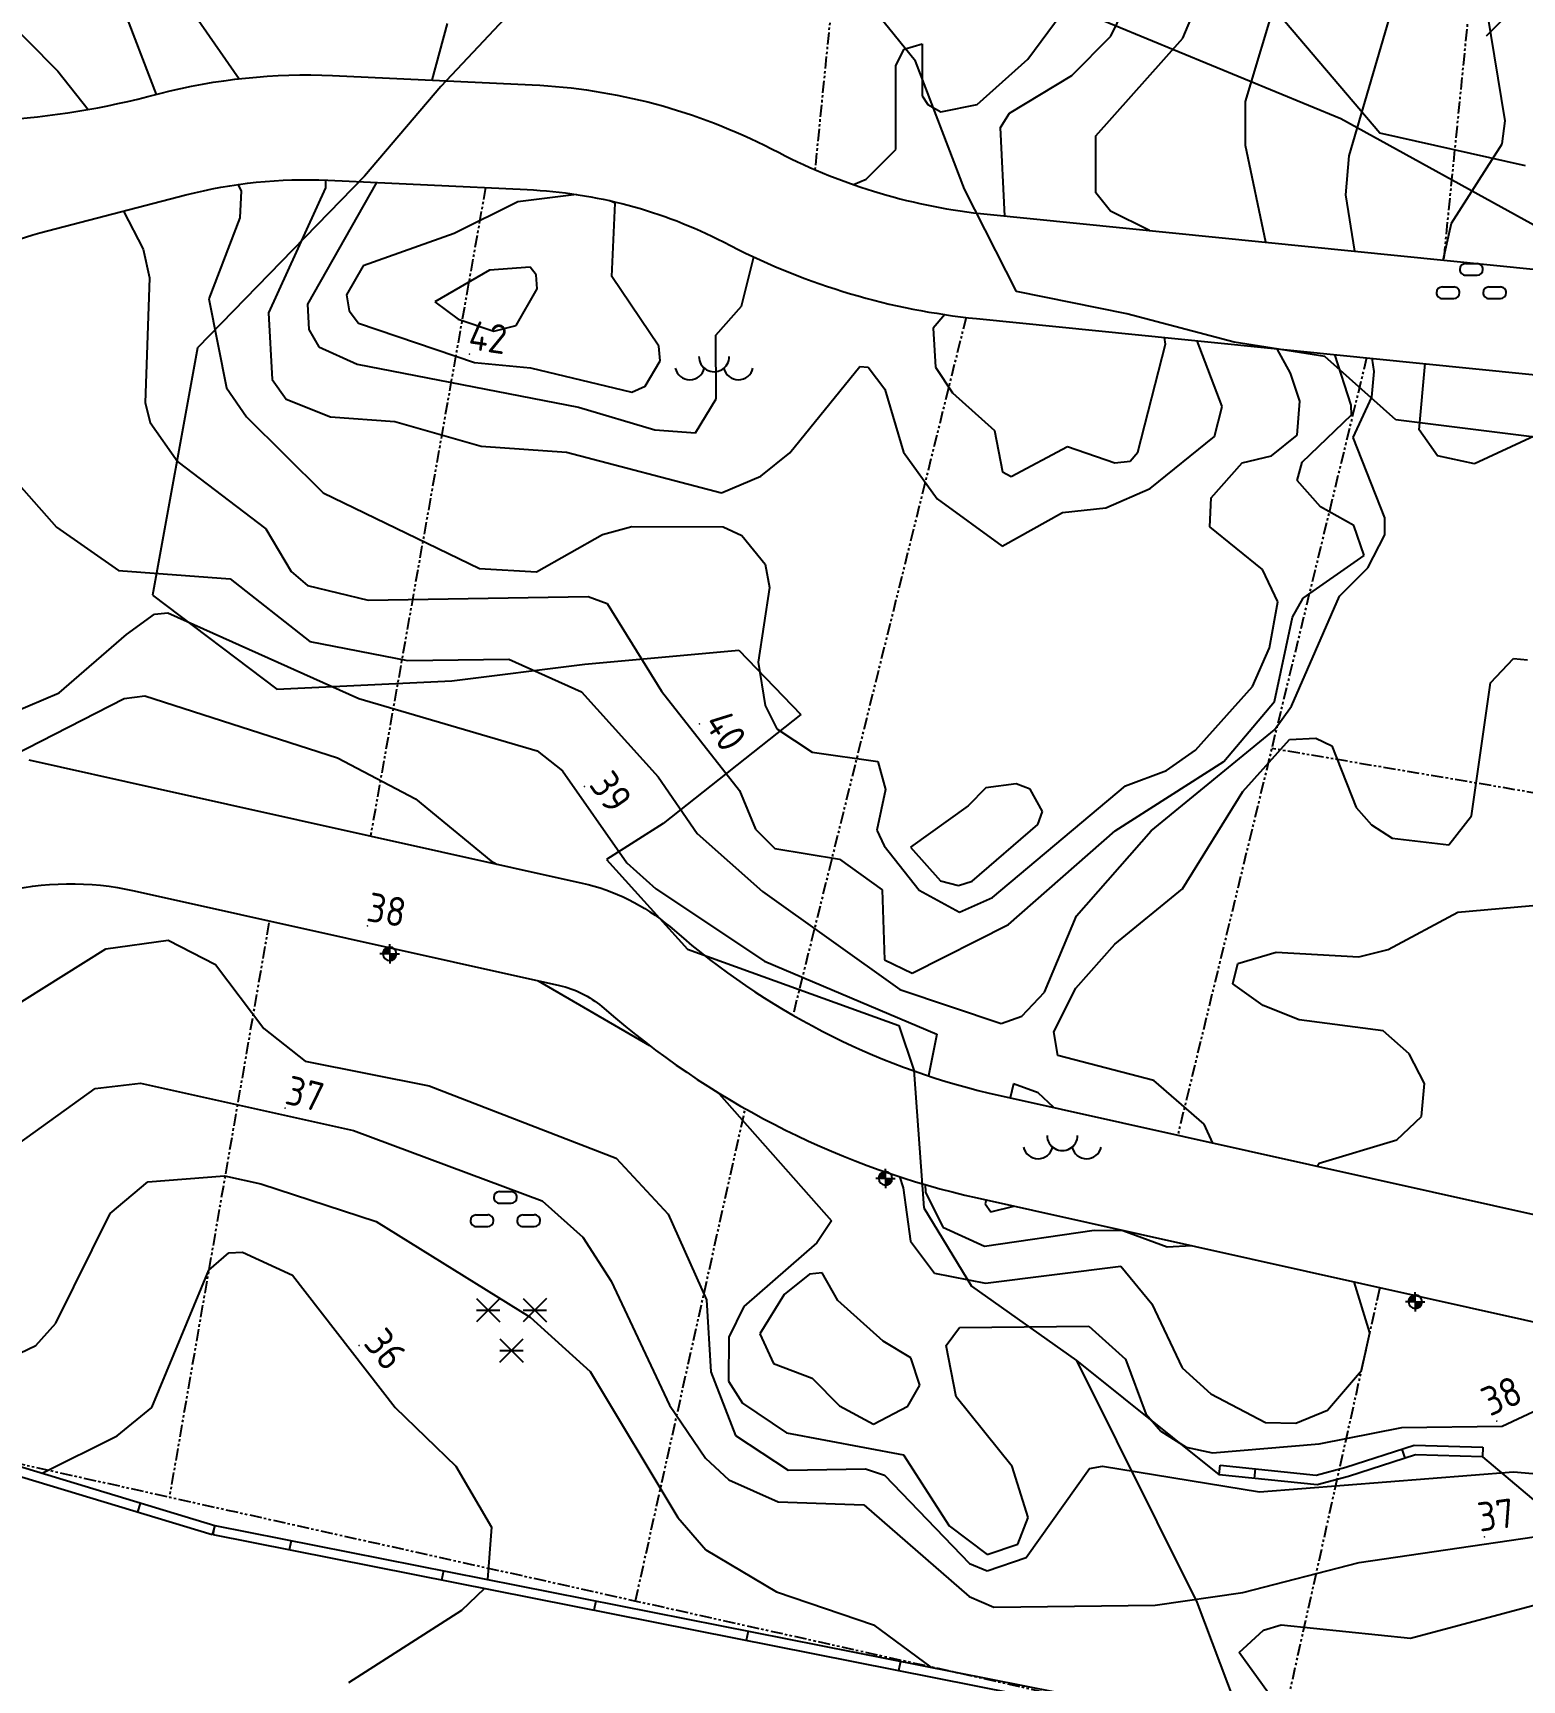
# Model space of a CAD drawing. Header units: metres. Extents: x 139929 to 142176, y 6401995 to 6404420.
# Drawn here: x 140269.7 to 140346.4, y 6402255.3 to 6402340.2 of the extents above; entities that cross this region are included whole.
import ezdxf
from ezdxf.enums import TextEntityAlignment as Align

# ---------------------------------------------------------------- set-up
doc = ezdxf.new("R2010")
doc.units = ezdxf.units.M
doc.header["$LTSCALE"] = 0.5
doc.linetypes.add('PHANTOM', pattern=[2.5, 1.25, -0.25, 0.25, -0.25, 0.25, -0.25])
doc.layers.get('0').update_dxf_attribs({"color": 1})
for name, color, linetype in [('M-BEF-FORNFYND', 4, 'Continuous'), ('M-BEF-MARKLINJE', 4, 'Continuous'), ('M-BEF-MUR', 4, 'Continuous'), ('M-BEF-NIVÅKURVA-PRIMÄR-0.5M', 12, 'Continuous'), ('M-BEF-NIVÅKURVA-PRIMÄR-1.0M', 12, 'Continuous'), ('M-BELYSNINGSSTOLPE', 20, 'Continuous'), ('M-GR-FASTIGHETSGRÄNS', 3, 'PHANTOM'), ('M-STOMLINJE', 3, 'Continuous')]:
    doc.layers.add(name, color=color, linetype=linetype)
doc.styles.add('ISO', font='iso.shx', dxfattribs={"height": 2.5})
picture_1 = doc.add_image_def('image1.png', size_in_pixel=(962, 792))
pattern_1 = [(45, (-19260.8910175, -51074.3308278), (-0.001122532015134, 0.001122532015134), [])]

# ---------------------------------------------------------------- blocks, each defined once
blk = doc.blocks.new('PRI_M_BARRSKOG')
for points in [[(-0.6, 1.478, 0), (-1.8, 0.278, 0)], [(-1.8, 1.478, 0), (-0.6, 0.278, 0)], [(-1.8, 0.878, 0), (-0.6, 0.878, 0)], [(0.6, 1.478, 0), (1.8, 0.278, 0)], [(1.8, 1.478, 0), (0.6, 0.278, 0)], [(0.6, 0.878, 0), (1.8, 0.878, 0)], [(-0.6, -1.8, 0), (0.6, -0.6, 0)], [(-0.6, -0.6, 0), (0.6, -1.8, 0)], [(-0.6, -1.2, 0), (0.6, -1.2, 0)]]:
    blk.add_polyline3d(points)
blk = doc.blocks.new('PRI_M_BERG')
for centre, radius, start, end in [((0, 0.867), 0.784, 179.99999, 0.00001), ((-1.252, 0.43), 0.765, 192.29023, 347.70977), ((1.252, 0.43), 0.765, 192.29023, 347.70977)]:
    blk.add_arc(centre, radius, start, end)
blk = doc.blocks.new('PRI_M_LÖVSKOG')
for p, q in [((-0.295, 1.2), (0.295, 1.2)), ((-0.295, 0.6), (0.295, 0.6)), ((-1.495, 0), (-0.905, 0)), ((-1.495, -0.6), (-0.905, -0.6)), ((0.905, 0), (1.495, 0)), ((0.905, -0.6), (1.495, -0.6))]:
    blk.add_line(p, q)
for centre, start, end in [((-0.295, 0.9), 90.00001, 179.99999), ((-0.295, 0.9), 179.99999, 270.00003), ((0.295, 0.9), 0, 90.00001), ((0.295, 0.9), 270.00003, 0.00001), ((-1.495, -0.3), 90.00001, 179.99999), ((-1.495, -0.3), 179.99999, 270.00003), ((-0.905, -0.3), 0, 90.00001), ((-0.905, -0.3), 270.00003, 0.00001), ((0.905, -0.3), 90.00001, 179.99999), ((0.905, -0.3), 179.99999, 270.00003), ((1.495, -0.3), 0, 90.00001), ((1.495, -0.3), 270.00003, 0.00001)]:
    blk.add_arc(centre, 0.3, start, end)
blk = doc.blocks.new('PRI_NIVÅ_HÖJDPKT')
at = {"color": 0, "linetype": 'Continuous', "lineweight": -3}
blk.add_circle((183, 184), 0.0005, dxfattribs=at)
blk = doc.blocks.new('Ny-stolpe')
at = {"layer": ''}
h = blk.add_hatch(dxfattribs=at)
h.set_pattern_fill('ANSI31', color=256, scale=0.0005, style=0)
h.set_pattern_definition(pattern_1)
edge = h.paths.add_edge_path()
edge.add_arc((0, 0), 0.175, 90, 180)
edge.add_line((-0.175, 0), (0, 0))
edge.add_line((0, 0), (0, 0.175))
h = blk.add_hatch(dxfattribs=at)
h.set_pattern_fill('ANSI31', color=256, scale=0.0005, style=0)
h.set_pattern_definition(pattern_1)
edge = h.paths.add_edge_path()
edge.add_line((0, 0), (0, -0.175))
edge.add_arc((0, 0), 0.175, 270, 360)
edge.add_line((0.175, 0), (0, 0))
for p, q in [((-0.175, 0), (-0.25, 0)), ((0, 0), (-0.175, 0)), ((0, 0.173), (0, 0.248)), ((0, 0), (0, 0.175)), ((0, 0), (0.175, 0)), ((0, 0), (0, -0.175)), ((0, -0.175), (0, -0.252)), ((0.175, 0), (0.25, 0))]:
    blk.add_line(p, q, dxfattribs=at)
for start, end in [(90, 180), (180, 270), (0, 90), (270, 0)]:
    blk.add_arc((0, 0), 0.175, start, end, dxfattribs=at)

msp = doc.modelspace()

# ---------------------------------------------------------------- hatches: boundary and pattern name
at = {"layer": 'M-BEF-FORNFYND'}
h = msp.add_hatch(dxfattribs=at)
h.set_pattern_fill('ANSI31', color=13, scale=2)
h.paths.add_polyline_path([(140426.713, 6402370.307), (140420.855, 6402376.412), (140411.054, 6402383.213), (140403.484, 6402387.15), (140394.943, 6402391.956), (140390.625, 6402395.157), (140385.662, 6402397.629), (140381.852, 6402400.172), (140377.274, 6402403.822), (140370.194, 6402407.321), (140358.287, 6402414.699), (140344.841, 6402421.059), (140334.271, 6402425.284), (140320.287, 6402428.867), (140310.489, 6402427.392), (140308.895, 6402419.035), (140313.284, 6402410.323), (140319.846, 6402399.896), (140330.344, 6402380.737), (140331.799, 6402371.174), (140329.709, 6402366.053), (140329.672, 6402366.077), (140328.672, 6402365.744), (140328.672, 6402364.744), (140328.21, 6402364.712), (140328.21, 6402365.027), (140328.477, 6402365.289), (140328.477, 6402364.755), (140328.487, 6402364.755, -0.304584), (140328.264, 6402364.748), (140328.264, 6402365.08), (140328.535, 6402366.185), (140317.405, 6402365.772), (140305.722, 6402365.115), (140294.076, 6402363.998), (140285.884, 6402362.614), (140284.971, 6402358.431), (140287.694, 6402354.908), (140296.888, 6402354.736), (140314.66, 6402353.212), (140333.963, 6402344.88), (140344.811, 6402339.977), (140351.285, 6402335.06), (140367.926, 6402321.067), (140384.961, 6402312.144), (140397.924, 6402310.347), (140413.82, 6402309.63), (140434.397, 6402315.386), (140443.429, 6402317.748), (140443.023, 6402327.087), (140442.917, 6402346.056), (140436.133, 6402357.975)])
h.paths.add_polyline_path([(140406.458, 6402367.061), (140407.458, 6402366.394), (140406.458, 6402366.061)], flags=16)
h.paths.add_polyline_path([(140363.892, 6402353.982), (140331.636, 6402356.643), (140334.596, 6402358.538), (140344.72, 6402364.932), (140354.432, 6402370.966), (140366.394, 6402375.285)], flags=16)
h.paths.add_polyline_path([(140350.448, 6402375.576), (140350.448, 6402376.576), (140351.448, 6402375.909)], flags=16)
h.paths.add_polyline_path([(140434.133, 6402318.367), (140435.133, 6402317.7), (140434.133, 6402317.367)], flags=16)
h.paths.add_polyline_path([(140311.504, 6402363.442), (140311.504, 6402364.442), (140312.504, 6402363.775)], flags=16)

# ---------------------------------------------------------------- linework, layer by layer
at = {"layer": 'M-BEF-MARKLINJE'}
for p, q in [((140296.927, 6402344.036, 41.666), (140290.736, 6402337.453, 41.403)), ((140315.193, 6402338.751, 41.483), (140312.156, 6402342.513, 41.632)), ((140339.117, 6402335.051, 39.687), (140333.213, 6402341.98, 40.105)), ((140337.104, 6402335.774), (140323.769, 6402341.275)), ((140317.714, 6402332.154, 41.289), (140315.193, 6402338.751, 41.483)), ((140290.736, 6402337.453, 41.403), (140286.794, 6402332.82, 41.317)), ((140347.386, 6402330.118), (140337.104, 6402335.774)), ((140346.621, 6402333.355, 38.869), (140339.117, 6402335.051, 39.687)), ((140286.794, 6402332.82, 41.317), (140278.189, 6402323.977, 40.368)), ((140320.384, 6402326.885, 41.157), (140317.714, 6402332.154, 41.289)), ((140326.07, 6402325.74, 41.415), (140320.384, 6402326.885, 41.157)), ((140331.607, 6402324.268, 41.134), (140326.07, 6402325.74, 41.415)), ((140336.283, 6402323.541, 40.431), (140331.607, 6402324.268, 41.134)), ((140278.189, 6402323.977, 40.368), (140275.878, 6402311.245, 39.39)), ((140339.926, 6402320.273, 39.309), (140336.283, 6402323.541, 40.431)), ((140347.216, 6402319.366, 38.949), (140339.926, 6402320.273, 39.309)), ((140275.878, 6402311.245, 39.39), (140282.283, 6402306.395, 39.258)), ((140298.157, 6402307.682, 39.996), (140306.091, 6402308.413, 41.014)), ((140306.091, 6402308.413, 41.014), (140309.286, 6402305.089, 40.528)), ((140291.301, 6402306.822, 39.224), (140298.157, 6402307.682, 39.996)), ((140282.283, 6402306.395, 39.258), (140291.301, 6402306.822, 39.224)), ((140309.286, 6402305.089, 40.528), (140302.185, 6402299.477, 39.578)), ((140302.185, 6402299.477, 39.578), (140299.261, 6402297.625, 38.549)), ((140299.261, 6402297.625, 38.549), (140303.444, 6402293.007, 38.943)), ((140303.444, 6402293.007, 38.943), (140314.333, 6402289.062, 39.247)), ((140314.333, 6402289.062, 39.247), (140315.099, 6402286.759, 39.138)), ((140315.099, 6402286.759, 39.138), (140315.624, 6402279.679, 38.875)), ((140315.624, 6402279.679, 38.875), (140318.072, 6402275.635, 38.886)), ((140318.072, 6402275.635, 38.886), (140323.483, 6402271.814, 38.486)), ((140323.483, 6402271.814, 38.486), (140329.679, 6402259.357, 37.09)), ((140323.483, 6402271.814, 38.486), (140330.838, 6402265.923, 38.44)), ((140344.393, 6402266.844, 38.285), (140348.594, 6402263.297, 37.267)), ((140329.679, 6402259.357, 37.09), (140331.659, 6402254.115, 37.382))]:
    msp.add_line(p, q, dxfattribs=at)
at = {"layer": 'M-BEF-MARKLINJE', "lineweight": -3}
for p, q in [((140296.927, 6402344.036), (140290.736, 6402337.453)), ((140315.193, 6402338.751), (140312.156, 6402342.513)), ((140339.117, 6402335.051), (140333.213, 6402341.98)), ((140317.714, 6402332.154), (140315.193, 6402338.751)), ((140290.736, 6402337.453), (140286.794, 6402332.82)), ((140346.621, 6402333.355), (140339.117, 6402335.051)), ((140286.794, 6402332.82), (140278.189, 6402323.977)), ((140320.384, 6402326.885), (140317.714, 6402332.154)), ((140326.07, 6402325.74), (140320.384, 6402326.885)), ((140331.607, 6402324.268), (140326.07, 6402325.74)), ((140336.283, 6402323.541), (140331.607, 6402324.268)), ((140278.189, 6402323.977), (140275.878, 6402311.245)), ((140339.926, 6402320.273), (140336.283, 6402323.541)), ((140347.216, 6402319.366), (140339.926, 6402320.273)), ((140275.878, 6402311.245), (140282.283, 6402306.395)), ((140298.157, 6402307.682), (140306.091, 6402308.413)), ((140306.091, 6402308.413), (140309.286, 6402305.089)), ((140291.301, 6402306.822), (140298.157, 6402307.682)), ((140282.283, 6402306.395), (140291.301, 6402306.822)), ((140309.286, 6402305.089), (140302.185, 6402299.477)), ((140302.185, 6402299.477), (140299.261, 6402297.625)), ((140299.261, 6402297.625), (140303.444, 6402293.007)), ((140303.444, 6402293.007), (140314.333, 6402289.062)), ((140314.333, 6402289.062), (140315.099, 6402286.759)), ((140315.099, 6402286.759), (140315.624, 6402279.679)), ((140315.624, 6402279.679), (140318.072, 6402275.635)), ((140318.072, 6402275.635), (140323.483, 6402271.814)), ((140323.483, 6402271.814), (140329.679, 6402259.357)), ((140323.483, 6402271.814), (140330.838, 6402265.923)), ((140344.393, 6402266.844), (140348.594, 6402263.297)), ((140329.679, 6402259.357), (140331.659, 6402254.115))]:
    msp.add_line(p, q, dxfattribs=at)
at = {"layer": 'M-BEF-MUR'}
for p, q in [((140265.478, 6402267.425), (140279.097, 6402263.309)), ((140337.361, 6402266.308), (140340.88, 6402267.447)), ((140340.421, 6402266.773), (140340.268, 6402267.248)), ((140340.88, 6402267.447), (140344.408, 6402267.344)), ((140344.408, 6402267.344), (140344.393, 6402266.844)), ((140278.952, 6402262.831), (140265.355, 6402266.94)), ((140330.838, 6402265.923), (140330.89, 6402266.421)), ((140330.89, 6402266.421), (140335.836, 6402265.901)), ((140335.836, 6402265.901), (140337.361, 6402266.308)), ((140340.952, 6402266.944), (140337.502, 6402265.829)), ((140344.393, 6402266.844), (140340.952, 6402266.944)), ((140335.876, 6402265.394), (140330.838, 6402265.923)), ((140332.645, 6402265.733), (140332.697, 6402266.231)), ((140337.502, 6402265.829), (140335.876, 6402265.394)), ((140275.122, 6402263.988), (140275.267, 6402264.466)), ((140279.097, 6402263.309), (140278.952, 6402262.831)), ((140279, 6402262.819), (140279.097, 6402263.309)), ((140279.097, 6402263.309), (140322.445, 6402254.717)), ((140322.38, 6402254.221), (140279, 6402262.819)), ((140283.02, 6402262.532), (140282.923, 6402262.042)), ((140290.867, 6402260.976), (140290.77, 6402260.486)), ((140298.715, 6402259.42), (140298.618, 6402258.93)), ((140306.562, 6402257.866), (140306.465, 6402257.376)), ((140314.41, 6402256.31), (140314.313, 6402255.82))]:
    msp.add_line(p, q, dxfattribs=at)
at = {"layer": 'M-BEF-MUR', "lineweight": -3}
for p, q in [((140265.478, 6402267.425), (140279.097, 6402263.309)), ((140337.361, 6402266.308), (140340.88, 6402267.447)), ((140340.421, 6402266.773), (140340.268, 6402267.248)), ((140340.88, 6402267.447), (140344.408, 6402267.344)), ((140344.408, 6402267.344), (140344.393, 6402266.844)), ((140278.952, 6402262.831), (140265.355, 6402266.94)), ((140330.838, 6402265.923), (140330.89, 6402266.421)), ((140330.89, 6402266.421), (140335.836, 6402265.901)), ((140335.836, 6402265.901), (140337.361, 6402266.308)), ((140340.952, 6402266.944), (140337.502, 6402265.829)), ((140344.393, 6402266.844), (140340.952, 6402266.944)), ((140335.876, 6402265.394), (140330.838, 6402265.923)), ((140332.645, 6402265.733), (140332.697, 6402266.231)), ((140337.502, 6402265.829), (140335.876, 6402265.394)), ((140275.122, 6402263.988), (140275.267, 6402264.466)), ((140279.097, 6402263.309), (140278.952, 6402262.831)), ((140279, 6402262.819), (140279.097, 6402263.309)), ((140279.097, 6402263.309), (140322.445, 6402254.717)), ((140322.38, 6402254.221), (140279, 6402262.819)), ((140283.02, 6402262.532), (140282.923, 6402262.042)), ((140290.867, 6402260.976), (140290.77, 6402260.486)), ((140298.715, 6402259.42), (140298.618, 6402258.93)), ((140306.562, 6402257.866), (140306.465, 6402257.376)), ((140314.41, 6402256.31), (140314.313, 6402255.82))]:
    msp.add_line(p, q, dxfattribs=at)
at = {"layer": 'M-BEF-NIVÅKURVA-PRIMÄR-0.5M', "linetype": 'Continuous', "lineweight": -3}
for p, q in [((140328.962, 6402339.932, 40.5), (140330.81, 6402344.345, 40.5)), ((140320.974, 6402338.851, 41.5), (140323.798, 6402342.682, 41.5)), ((140274.266, 6402341.74, 40.5), (140276.067, 6402337.041, 40.5)), ((140291.052, 6402340.689, 41.5), (140290.271, 6402337.773, 41.5)), ((140337.534, 6402333.872, 39.5), (140339.598, 6402340.915, 39.5)), ((140314.182, 6402338.538, 41.5), (140314.597, 6402339.378, 41.5)), ((140314.597, 6402339.378, 41.5), (140315.533, 6402339.654, 41.5)), ((140315.533, 6402339.654, 41.5), (140315.523, 6402336.959, 41.5)), ((140324.48, 6402334.911, 40.5), (140328.962, 6402339.932, 40.5)), ((140314.183, 6402334.202, 41.5), (140314.182, 6402338.538, 41.5)), ((140318.366, 6402336.526, 41.5), (140320.974, 6402338.851, 41.5)), ((140315.523, 6402336.959, 41.5), (140315.825, 6402336.518, 41.5)), ((140315.825, 6402336.518, 41.5), (140316.488, 6402336.135, 41.5)), ((140316.488, 6402336.135, 41.5), (140318.366, 6402336.526, 41.5)), ((140312.639, 6402332.679, 41.5), (140314.183, 6402334.202, 41.5)), ((140324.47, 6402331.977, 40.5), (140324.48, 6402334.911, 40.5)), ((140337.362, 6402331.875, 39.5), (140337.534, 6402333.872, 39.5)), ((140287.425, 6402332.5, 41.5), (140283.859, 6402326.226, 41.5)), ((140311.993, 6402332.392, 41.5), (140312.639, 6402332.679, 41.5)), ((140280.27, 6402332.395, 40.5), (140280.443, 6402332.075, 40.5)), ((140280.443, 6402332.075, 40.5), (140280.378, 6402330.69, 40.5)), ((140325.233, 6402331.02, 40.5), (140324.47, 6402331.977, 40.5)), ((140337.828, 6402328.958, 39.5), (140337.362, 6402331.875, 39.5)), ((140327.249, 6402330.023, 40.5), (140325.233, 6402331.02, 40.5)), ((140280.378, 6402330.69, 40.5), (140278.773, 6402326.516, 40.5)), ((140306.221, 6402326.13, 41.5), (140306.851, 6402328.665, 41.5)), ((140293.245, 6402327.99, 42.5), (140290.418, 6402326.362, 42.5)), ((140295.335, 6402328.146, 42.5), (140293.245, 6402327.99, 42.5)), ((140295.642, 6402327.738, 42.5), (140295.335, 6402328.146, 42.5)), ((140295.7, 6402327.022, 42.5), (140295.642, 6402327.738, 42.5)), ((140294.606, 6402325.127, 42.5), (140295.7, 6402327.022, 42.5)), ((140278.773, 6402326.516, 40.5), (140279.684, 6402321.93, 40.5)), ((140283.859, 6402326.226, 41.5), (140283.935, 6402324.927, 41.5)), ((140290.418, 6402326.362, 42.5), (140291.627, 6402325.459, 42.5)), ((140304.893, 6402324.64, 41.5), (140306.221, 6402326.13, 41.5)), ((140316.7, 6402325.697, 41.5), (140316.09, 6402324.989, 41.5)), ((140283.935, 6402324.927, 41.5), (140284.445, 6402324.032, 41.5)), ((140291.627, 6402325.459, 42.5), (140293.472, 6402324.835, 42.5)), ((140293.472, 6402324.835, 42.5), (140294.606, 6402325.127, 42.5)), ((140316.09, 6402324.989, 41.5), (140316.222, 6402322.981, 41.5)), ((140284.445, 6402324.032, 41.5), (140286.431, 6402323.144, 41.5)), ((140304.915, 6402321.351, 41.5), (140304.893, 6402324.64, 41.5)), ((140326.649, 6402318.614, 41.5), (140328.061, 6402324.167, 41.5)), ((140328.061, 6402324.167, 41.5), (140328.015, 6402324.519, 41.5)), ((140286.431, 6402323.144, 41.5), (140297.828, 6402320.93, 41.5)), ((140334.501, 6402322.677, 40.5), (140333.84, 6402323.893, 40.5)), ((140338.817, 6402322.757, 39.5), (140338.708, 6402323.443, 39.5)), ((140316.222, 6402322.981, 41.5), (140317.09, 6402321.667, 41.5)), ((140334.987, 6402321.228, 40.5), (140334.501, 6402322.677, 40.5)), ((140338.703, 6402321.436, 39.5), (140338.817, 6402322.757, 39.5)), ((140279.684, 6402321.93, 40.5), (140280.72, 6402320.432, 40.5)), ((140317.09, 6402321.667, 41.5), (140319.252, 6402319.718, 41.5)), ((140297.828, 6402320.93, 41.5), (140301.753, 6402319.752, 41.5)), ((140303.846, 6402319.607, 41.5), (140304.915, 6402321.351, 41.5)), ((140334.848, 6402319.489, 40.5), (140334.987, 6402321.228, 40.5)), ((140337.731, 6402319.358, 39.5), (140338.703, 6402321.436, 39.5)), ((140280.72, 6402320.432, 40.5), (140284.677, 6402316.505, 40.5)), ((140301.753, 6402319.752, 41.5), (140303.846, 6402319.607, 41.5)), ((140267.156, 6402319.016, 39.5), (140270.926, 6402314.736, 39.5)), ((140319.252, 6402319.718, 41.5), (140319.666, 6402317.6, 41.5)), ((140320.111, 6402317.359, 41.5), (140323.024, 6402318.896, 41.5)), ((140323.024, 6402318.896, 41.5), (140325.458, 6402318.065, 41.5)), ((140333.526, 6402318.419, 40.5), (140334.848, 6402319.489, 40.5)), ((140339.36, 6402315.226, 39.5), (140337.731, 6402319.358, 39.5)), ((140325.458, 6402318.065, 41.5), (140326.254, 6402318.136, 41.5)), ((140326.254, 6402318.136, 41.5), (140326.649, 6402318.614, 41.5)), ((140330.425, 6402316.262, 40.5), (140332.015, 6402318.065, 40.5)), ((140332.015, 6402318.065, 40.5), (140333.526, 6402318.419, 40.5)), ((140319.666, 6402317.6, 41.5), (140320.111, 6402317.359, 41.5)), ((140284.677, 6402316.505, 40.5), (140292.726, 6402312.613, 40.5)), ((140330.349, 6402314.758, 40.5), (140330.425, 6402316.262, 40.5)), ((140270.926, 6402314.736, 39.5), (140274.131, 6402312.517, 39.5)), ((140299.061, 6402314.369, 40.5), (140300.574, 6402314.774, 40.5)), ((140300.574, 6402314.774, 40.5), (140305.282, 6402314.757, 40.5)), ((140305.282, 6402314.757, 40.5), (140306.235, 6402314.313, 40.5)), ((140333.071, 6402312.558, 40.5), (140330.349, 6402314.758, 40.5)), ((140339.373, 6402314.356, 39.5), (140339.36, 6402315.226, 39.5)), ((140295.66, 6402312.441, 40.5), (140299.061, 6402314.369, 40.5)), ((140306.235, 6402314.313, 40.5), (140307.44, 6402312.844, 40.5)), ((140338.492, 6402312.644, 39.5), (140339.373, 6402314.356, 39.5)), ((140274.131, 6402312.517, 39.5), (140279.873, 6402312.078, 39.5)), ((140292.726, 6402312.613, 40.5), (140295.66, 6402312.441, 40.5)), ((140307.44, 6402312.844, 40.5), (140307.66, 6402311.63, 40.5)), ((140333.848, 6402310.898, 40.5), (140333.071, 6402312.558, 40.5)), ((140337.032, 6402311.192, 39.5), (140338.492, 6402312.644, 39.5)), ((140279.873, 6402312.078, 39.5), (140283.989, 6402308.848, 39.5)), ((140307.66, 6402311.63, 40.5), (140307.083, 6402307.783, 40.5)), ((140333.421, 6402308.526, 40.5), (140333.848, 6402310.898, 40.5)), ((140334.567, 6402305.518, 39.5), (140337.032, 6402311.192, 39.5)), ((140283.989, 6402308.848, 39.5), (140289.009, 6402307.876, 39.5)), ((140289.009, 6402307.876, 39.5), (140294.244, 6402307.948, 39.5)), ((140294.244, 6402307.948, 39.5), (140297.983, 6402306.253, 39.5)), ((140332.542, 6402306.539, 40.5), (140333.421, 6402308.526, 40.5)), ((140307.083, 6402307.783, 40.5), (140307.436, 6402305.561, 40.5)), ((140297.983, 6402306.253, 39.5), (140301.928, 6402301.872, 39.5)), ((140329.609, 6402303.259, 40.5), (140332.542, 6402306.539, 40.5)), ((140268.68, 6402302.976, 38.5), (140274.411, 6402305.909, 38.5)), ((140274.411, 6402305.909, 38.5), (140275.492, 6402306.048, 38.5)), ((140275.492, 6402306.048, 38.5), (140285.403, 6402302.859, 38.5)), ((140307.436, 6402305.561, 40.5), (140308.038, 6402304.357, 40.5)), ((140333.683, 6402304.299, 39.5), (140334.567, 6402305.518, 39.5)), ((140308.038, 6402304.357, 40.5), (140309.857, 6402303.144, 40.5)), ((140327.325, 6402299.1, 39.5), (140333.683, 6402304.299, 39.5)), ((140285.403, 6402302.859, 38.5), (140289.427, 6402300.754, 38.5)), ((140309.857, 6402303.144, 40.5), (140313.247, 6402302.676, 40.5)), ((140328.116, 6402302.202, 40.5), (140329.609, 6402303.259, 40.5)), ((140313.247, 6402302.676, 40.5), (140313.643, 6402301.221, 40.5)), ((140326.002, 6402301.421, 40.5), (140328.116, 6402302.202, 40.5)), ((140301.928, 6402301.872, 39.5), (140303.933, 6402298.962, 39.5)), ((140313.643, 6402301.221, 40.5), (140313.202, 6402299.129, 40.5)), ((140319.15, 6402295.663, 40.5), (140326.002, 6402301.421, 40.5)), ((140289.427, 6402300.754, 38.5), (140293.305, 6402297.553, 38.5)), ((140303.933, 6402298.962, 39.5), (140307.299, 6402295.966, 39.5)), ((140313.202, 6402299.129, 40.5), (140313.572, 6402298.326, 40.5)), ((140323.484, 6402294.713, 39.5), (140327.325, 6402299.1, 39.5)), ((140313.572, 6402298.326, 40.5), (140315.377, 6402296.042, 40.5)), ((140293.305, 6402297.553, 38.5), (140293.62, 6402297.382, 38.5)), ((140315.377, 6402296.042, 40.5), (140317.459, 6402294.913, 40.5)), ((140307.299, 6402295.966, 39.5), (140314.381, 6402290.923, 39.5)), ((140317.459, 6402294.913, 40.5), (140319.15, 6402295.663, 40.5)), ((140343.135, 6402294.905, 38.5), (140349.093, 6402295.444, 38.5)), ((140321.834, 6402290.784, 39.5), (140323.484, 6402294.713, 39.5)), ((140339.533, 6402292.977, 38.5), (140343.135, 6402294.905, 38.5)), ((140273.481, 6402293.01, 37.5), (140276.692, 6402293.468, 37.5)), ((140276.692, 6402293.468, 37.5), (140279.129, 6402292.203, 37.5)), ((140268.133, 6402289.675, 37.5), (140273.481, 6402293.01, 37.5)), ((140331.789, 6402292.262, 38.5), (140333.777, 6402292.853, 38.5)), ((140333.777, 6402292.853, 38.5), (140338.021, 6402292.605, 38.5)), ((140338.021, 6402292.605, 38.5), (140339.533, 6402292.977, 38.5)), ((140279.129, 6402292.203, 37.5), (140281.611, 6402288.919, 37.5)), ((140331.528, 6402291.216, 38.5), (140331.789, 6402292.262, 38.5)), ((140314.381, 6402290.923, 39.5), (140319.607, 6402289.163, 39.5)), ((140333.105, 6402290.097, 38.5), (140331.528, 6402291.216, 38.5)), ((140320.667, 6402289.553, 39.5), (140321.834, 6402290.784, 39.5)), ((140334.949, 6402289.363, 38.5), (140333.105, 6402290.097, 38.5)), ((140319.607, 6402289.163, 39.5), (140320.667, 6402289.553, 39.5)), ((140339.283, 6402288.786, 38.5), (140334.949, 6402289.363, 38.5)), ((140281.611, 6402288.919, 37.5), (140283.744, 6402287.236, 37.5)), ((140340.626, 6402287.609, 38.5), (140339.283, 6402288.786, 38.5)), ((140341.417, 6402286.073, 38.5), (140340.626, 6402287.609, 38.5)), ((140283.744, 6402287.236, 37.5), (140290.134, 6402285.961, 37.5)), ((140290.134, 6402285.961, 37.5), (140299.763, 6402282.229, 37.5)), ((140320.245, 6402286.063, 39.5), (140320.073, 6402285.338, 39.5)), ((140321.508, 6402285.591, 39.5), (140320.245, 6402286.063, 39.5)), ((140341.262, 6402284.375, 38.5), (140341.417, 6402286.073, 38.5)), ((140322.314, 6402284.838, 39.5), (140321.508, 6402285.591, 39.5)), ((140339.982, 6402283.174, 38.5), (140341.262, 6402284.375, 38.5)), ((140335.984, 6402281.971, 38.5), (140339.982, 6402283.174, 38.5)), ((140299.763, 6402282.229, 37.5), (140302.453, 6402279.342, 37.5)), ((140335.88, 6402281.815, 38.5), (140335.984, 6402281.971, 38.5)), ((140273.694, 6402279.385, 36.5), (140275.638, 6402281.016, 36.5)), ((140275.638, 6402281.016, 36.5), (140279.586, 6402281.315, 36.5)), ((140279.586, 6402281.315, 36.5), (140281.455, 6402280.914, 36.5)), ((140281.455, 6402280.914, 36.5), (140287.407, 6402278.975, 36.5)), ((140314.361, 6402281.282, 38.5), (140314.549, 6402280.7, 38.5)), ((140314.549, 6402280.7, 38.5), (140314.934, 6402277.965, 38.5)), ((140318.82, 6402280.084), (140318.772, 6402279.884, 39.5)), ((140318.772, 6402279.884, 39.5), (140319.074, 6402279.476, 39.5)), ((140270.896, 6402273.734, 36.5), (140273.694, 6402279.385, 36.5)), ((140302.453, 6402279.342, 37.5), (140304.412, 6402274.94, 37.5)), ((140319.074, 6402279.476, 39.5), (140320.261, 6402279.763, 39.5)), ((140287.407, 6402278.975, 36.5), (140295.343, 6402274.044, 36.5)), ((140314.934, 6402277.965, 38.5), (140316.165, 6402276.315, 38.5)), ((140318.788, 6402275.791, 38.5), (140325.772, 6402276.67, 38.5)), ((140325.772, 6402276.67, 38.5), (140327.368, 6402274.723, 38.5)), ((140309.72, 6402276.264, 38.5), (140308.428, 6402275.217, 38.5)), ((140310.373, 6402276.327, 38.5), (140309.72, 6402276.264, 38.5)), ((140311.188, 6402274.9, 38.5), (140310.373, 6402276.327, 38.5)), ((140316.165, 6402276.315, 38.5), (140318.788, 6402275.791, 38.5)), ((140338.593, 6402273.227, 38.5), (140337.784, 6402275.858, 38.5)), ((140304.412, 6402274.94, 37.5), (140304.644, 6402271.231, 37.5)), ((140308.428, 6402275.217, 38.5), (140307.172, 6402273.18, 38.5)), ((140313.522, 6402272.81, 38.5), (140311.188, 6402274.9, 38.5)), ((140295.343, 6402274.044, 36.5), (140298.423, 6402271.235, 36.5)), ((140327.368, 6402274.723, 38.5), (140328.929, 6402271.433, 38.5)), ((140269.863, 6402272.589, 36.5), (140270.896, 6402273.734, 36.5)), ((140307.172, 6402273.18, 38.5), (140307.871, 6402271.662, 38.5)), ((140338.162, 6402271.29, 38.5), (140338.593, 6402273.227, 38.5)), ((140261.094, 6402268.325, 36.5), (140269.863, 6402272.589, 36.5)), ((140314.949, 6402271.941, 38.5), (140313.522, 6402272.81, 38.5)), ((140307.871, 6402271.662, 38.5), (140309.863, 6402270.9, 38.5)), ((140315.41, 6402270.543, 38.5), (140314.949, 6402271.941, 38.5)), ((140328.929, 6402271.433, 38.5), (140330.405, 6402270.095, 38.5)), ((140298.423, 6402271.235, 36.5), (140302.939, 6402263.715, 36.5)), ((140304.644, 6402271.231, 37.5), (140305.913, 6402267.942, 37.5)), ((140309.863, 6402270.9, 38.5), (140311.274, 6402269.467, 38.5)), ((140314.795, 6402269.458, 38.5), (140315.41, 6402270.543, 38.5)), ((140336.409, 6402269.243, 38.5), (140338.162, 6402271.29, 38.5)), ((140330.405, 6402270.095, 38.5), (140333.225, 6402268.613, 38.5)), ((140311.274, 6402269.467, 38.5), (140313.032, 6402268.528, 38.5)), ((140313.032, 6402268.528, 38.5), (140314.795, 6402269.458, 38.5)), ((140334.774, 6402268.571, 38.5), (140336.409, 6402269.243, 38.5)), ((140333.225, 6402268.613, 38.5), (140334.774, 6402268.571, 38.5)), ((140305.913, 6402267.942, 37.5), (140308.635, 6402266.166, 37.5)), ((140324.158, 6402266.247, 37.5), (140324.816, 6402266.366, 37.5)), ((140324.816, 6402266.366, 37.5), (140332.911, 6402265.039, 37.5)), ((140308.635, 6402266.166, 37.5), (140312.606, 6402266.233, 37.5)), ((140312.606, 6402266.233, 37.5), (140313.589, 6402265.895, 37.5)), ((140313.589, 6402265.895, 37.5), (140317.966, 6402261.357, 37.5)), ((140320.891, 6402261.661, 37.5), (140324.158, 6402266.247, 37.5)), ((140332.911, 6402265.039, 37.5), (140345.989, 6402266.069, 37.5)), ((140345.989, 6402266.069, 37.5), (140347.784, 6402265.925, 37.5)), ((140302.939, 6402263.715, 36.5), (140304.392, 6402262.056, 36.5)), ((140304.392, 6402262.056, 36.5), (140308.026, 6402259.883, 36.5)), ((140317.966, 6402261.357, 37.5), (140318.885, 6402260.973, 37.5)), ((140318.885, 6402260.973, 37.5), (140320.891, 6402261.661, 37.5)), ((140308.026, 6402259.883, 36.5), (140313.019, 6402258.183, 36.5)), ((140340.697, 6402257.506, 36.5), (140347.961, 6402259.442, 36.5)), ((140313.019, 6402258.183, 36.5), (140315.976, 6402256, 36.5)), ((140331.871, 6402256.76, 36.5), (140333.119, 6402257.92, 36.5)), ((140333.119, 6402257.92, 36.5), (140334.03, 6402258.195, 36.5)), ((140334.03, 6402258.195, 36.5), (140340.697, 6402257.506, 36.5)), ((140334.601, 6402252.988, 36.5), (140331.871, 6402256.76, 36.5))]:
    msp.add_line(p, q, dxfattribs=at)
at = {"layer": 'M-BEF-NIVÅKURVA-PRIMÄR-1.0M', "linetype": 'Continuous', "lineweight": -3}
for p, q in [((140332.195, 6402336.667, 40), (140335.087, 6402346.401, 40)), ((140266.57, 6402342.708, 40), (140271.008, 6402338.243, 40)), ((140325.243, 6402340.049, 41), (140326.836, 6402343.338, 41)), ((140278.107, 6402341.053, 41), (140280.35, 6402337.849, 41)), ((140345.569, 6402335.678, 39), (140344.651, 6402341.225, 39)), ((140323.244, 6402338.023, 41), (140325.243, 6402340.049, 41)), ((140271.008, 6402338.243, 40), (140272.56, 6402336.262, 40)), ((140320.037, 6402336.074, 41), (140323.244, 6402338.023, 41)), ((140272.519, 6402336.314, 40), (140272.519, 6402336.314, 40)), ((140319.575, 6402335.344, 41), (140320.037, 6402336.074, 41)), ((140332.194, 6402334.407, 40), (140332.195, 6402336.667, 40)), ((140319.794, 6402330.774, 41), (140319.575, 6402335.344, 41)), ((140345.416, 6402334.489, 39), (140345.569, 6402335.678, 39)), ((140333.233, 6402329.421, 40), (140332.194, 6402334.407, 40)), ((140342.801, 6402330.4, 39), (140345.416, 6402334.489, 39)), ((140284.79, 6402332.622, 41), (140284.798, 6402332.23, 41)), ((140284.798, 6402332.23, 41), (140281.859, 6402325.779, 41)), ((140297.722, 6402331.888, 42), (140294.702, 6402331.505, 42)), ((140274.377, 6402331.026, 40), (140275.406, 6402329.065, 40)), ((140294.702, 6402331.505, 42), (140291.422, 6402329.87, 42)), ((140299.709, 6402331.436, 42), (140299.439, 6402331.565, 42)), ((140299.549, 6402327.655, 42), (140299.709, 6402331.436, 42)), ((140342.371, 6402328.501, 39), (140342.801, 6402330.4, 39)), ((140291.422, 6402329.87, 42), (140286.729, 6402328.206, 42)), ((140275.406, 6402329.065, 40), (140275.724, 6402327.587, 40)), ((140275.724, 6402327.587, 40), (140275.506, 6402321.158, 40)), ((140286.729, 6402328.206, 42), (140285.871, 6402326.712, 42)), ((140301.962, 6402324.063, 42), (140299.549, 6402327.655, 42)), ((140285.871, 6402326.712, 42), (140286.009, 6402325.882, 42)), ((140281.859, 6402325.779, 41), (140282.043, 6402322.352, 41)), ((140286.009, 6402325.882, 42), (140286.491, 6402325.257, 42)), ((140286.491, 6402325.257, 42), (140292.466, 6402323.23, 42)), ((140302.025, 6402323.313, 42), (140301.962, 6402324.063, 42)), ((140330.982, 6402320.956, 41), (140329.7, 6402324.349, 41)), ((140292.466, 6402323.23, 42), (140295.359, 6402322.958, 42)), ((140301.254, 6402322.011, 42), (140302.025, 6402323.313, 42)), ((140337.633, 6402321.024, 40), (140336.792, 6402323.635, 40)), ((140341.133, 6402319.767, 39), (140341.437, 6402323.168, 39)), ((140282.043, 6402322.352, 41), (140282.772, 6402321.331, 41)), ((140295.359, 6402322.958, 42), (140300.572, 6402321.7, 42)), ((140308.721, 6402318.574, 41), (140312.319, 6402323.026, 41)), ((140312.319, 6402323.026, 41), (140312.743, 6402322.994, 41)), ((140312.743, 6402322.994, 41), (140313.607, 6402321.854, 41)), ((140300.572, 6402321.7, 42), (140301.254, 6402322.011, 42)), ((140313.607, 6402321.854, 41), (140314.572, 6402318.605, 41)), ((140275.506, 6402321.158, 40), (140275.763, 6402320.144, 40)), ((140282.772, 6402321.331, 41), (140285.045, 6402320.421, 41)), ((140330.596, 6402319.419, 41), (140330.982, 6402320.956, 41)), ((140337.657, 6402320.527, 40), (140337.633, 6402321.024, 40)), ((140275.763, 6402320.144, 40), (140277.179, 6402318.103, 40)), ((140285.045, 6402320.421, 41), (140288.367, 6402320.192, 41)), ((140288.367, 6402320.192, 41), (140292.807, 6402318.918, 41)), ((140335.107, 6402318.094, 40), (140337.657, 6402320.527, 40)), ((140342.077, 6402318.427, 39), (140341.133, 6402319.767, 39)), ((140348.251, 6402319.976, 39), (140343.987, 6402318.002, 39)), ((140292.807, 6402318.918, 41), (140297.199, 6402318.608, 41)), ((140327.279, 6402316.732, 41), (140330.596, 6402319.419, 41)), ((140277.179, 6402318.103, 40), (140281.71, 6402314.656, 40)), ((140297.199, 6402318.608, 41), (140305.199, 6402316.509, 41)), ((140307.217, 6402317.372, 41), (140308.721, 6402318.574, 41)), ((140314.572, 6402318.605, 41), (140316.303, 6402316.208, 41)), ((140334.853, 6402317.15, 40), (140335.107, 6402318.094, 40)), ((140343.987, 6402318.002, 39), (140342.077, 6402318.427, 39)), ((140305.199, 6402316.509, 41), (140307.217, 6402317.372, 41)), ((140324.997, 6402315.738, 41), (140327.279, 6402316.732, 41)), ((140336.061, 6402315.795, 40), (140334.853, 6402317.15, 40)), ((140316.303, 6402316.208, 41), (140319.651, 6402313.772, 41)), ((140319.651, 6402313.772, 41), (140322.764, 6402315.504, 41)), ((140322.764, 6402315.504, 41), (140324.997, 6402315.738, 41)), ((140337.776, 6402314.833, 40), (140336.061, 6402315.795, 40)), ((140281.71, 6402314.656, 40), (140283.026, 6402312.464, 40)), ((140338.301, 6402313.292, 40), (140337.776, 6402314.833, 40)), ((140335.154, 6402311.082, 40), (140338.301, 6402313.292, 40)), ((140283.026, 6402312.464, 40), (140283.857, 6402311.747, 40)), ((140283.857, 6402311.747, 40), (140286.983, 6402310.99, 40)), ((140286.983, 6402310.99, 40), (140298.322, 6402311.178, 40)), ((140298.322, 6402311.178, 40), (140299.294, 6402310.803, 40)), ((140299.294, 6402310.803, 40), (140302.109, 6402306.294, 40)), ((140334.607, 6402310.112, 40), (140335.154, 6402311.082, 40)), ((140274.531, 6402309.213, 39), (140275.983, 6402310.265, 39)), ((140275.983, 6402310.265, 39), (140276.67, 6402310.334, 39)), ((140276.67, 6402310.334, 39), (140286.506, 6402305.916, 39)), ((140333.686, 6402305.763, 40), (140334.607, 6402310.112, 40)), ((140271.078, 6402306.203, 39), (140274.531, 6402309.213, 39)), ((140344.806, 6402306.728, 39), (140346.001, 6402307.971, 39)), ((140346.001, 6402307.971, 39), (140346.71, 6402307.9, 39)), ((140267.817, 6402304.834, 39), (140271.078, 6402306.203, 39)), ((140302.109, 6402306.294, 40), (140306.115, 6402301.169, 40)), ((140343.827, 6402299.874, 39), (140344.806, 6402306.728, 39)), ((140286.506, 6402305.916, 39), (140295.7, 6402303.225, 39)), ((140331.08, 6402302.67, 40), (140333.686, 6402305.763, 40)), ((140332.051, 6402301.129, 39), (140334.46, 6402303.8, 39)), ((140334.46, 6402303.8, 39), (140335.816, 6402303.871, 39)), ((140335.816, 6402303.871, 39), (140336.644, 6402303.482, 39)), ((140295.7, 6402303.225, 39), (140297.005, 6402302.186, 39)), ((140336.644, 6402303.482, 39), (140337.898, 6402300.306, 39)), ((140297.005, 6402302.186, 39), (140300.309, 6402297.457, 39)), ((140325.469, 6402299.093, 40), (140331.08, 6402302.67, 40)), ((140306.115, 6402301.169, 40), (140306.952, 6402299.18, 40)), ((140318.818, 6402301.315, 41), (140317.908, 6402300.386, 41)), ((140320.37, 6402301.524, 41), (140318.818, 6402301.315, 41)), ((140321.096, 6402301.247, 41), (140320.37, 6402301.524, 41)), ((140321.737, 6402300.098, 41), (140321.096, 6402301.247, 41)), ((140328.945, 6402296.115, 39), (140332.051, 6402301.129, 39)), ((140317.908, 6402300.386, 41), (140314.928, 6402298.265, 41)), ((140337.898, 6402300.306, 39), (140338.687, 6402299.41, 39)), ((140318.115, 6402296.509, 41), (140321.487, 6402299.43, 41)), ((140321.487, 6402299.43, 41), (140321.737, 6402300.098, 41)), ((140338.687, 6402299.41, 39), (140339.748, 6402298.712, 39)), ((140342.67, 6402298.379, 39), (140343.827, 6402299.874, 39)), ((140306.952, 6402299.18, 40), (140307.943, 6402298.189, 40)), ((140319.975, 6402294.277, 40), (140325.469, 6402299.093, 40)), ((140339.748, 6402298.712, 39), (140342.67, 6402298.379, 39)), ((140307.943, 6402298.189, 40), (140311.276, 6402297.633, 40)), ((140314.928, 6402298.265, 41), (140316.479, 6402296.525, 41)), ((140300.309, 6402297.457, 39), (140301.816, 6402296.107, 39)), ((140311.276, 6402297.633, 40), (140313.465, 6402296.061, 40)), ((140301.816, 6402296.107, 39), (140307.406, 6402292.389, 39)), ((140313.465, 6402296.061, 40), (140313.598, 6402292.457, 40)), ((140316.479, 6402296.525, 41), (140317.405, 6402296.29, 41)), ((140317.405, 6402296.29, 41), (140318.115, 6402296.509, 41)), ((140325.454, 6402293.263, 39), (140328.945, 6402296.115, 39)), ((140315.015, 6402291.765, 40), (140319.975, 6402294.277, 40)), ((140323.452, 6402290.986, 39), (140325.454, 6402293.263, 39)), ((140307.406, 6402292.389, 39), (140316.28, 6402288.626, 39)), ((140313.598, 6402292.457, 40), (140315.015, 6402291.765, 40)), ((140295.747, 6402291.376, 38), (140301.489, 6402288.036, 38)), ((140322.323, 6402288.749, 39), (140323.452, 6402290.986, 39)), ((140316.28, 6402288.626, 39), (140315.858, 6402286.474, 39)), ((140322.519, 6402287.523, 39), (140322.323, 6402288.749, 39)), ((140327.467, 6402286.242, 39), (140322.519, 6402287.523, 39)), ((140267.764, 6402282.105, 37), (140272.925, 6402285.816, 37)), ((140272.925, 6402285.816, 37), (140275.255, 6402286.103, 37)), ((140275.255, 6402286.103, 37), (140286.228, 6402283.667, 37)), ((140330.065, 6402283.991, 39), (140327.467, 6402286.242, 39)), ((140304.906, 6402285.68, 38), (140305.076, 6402285.548, 38)), ((140305.076, 6402285.548, 38), (140310.855, 6402279.005, 38)), ((140286.228, 6402283.667, 37), (140295.948, 6402280.038, 37)), ((140330.508, 6402283.012, 39), (140330.065, 6402283.991, 39)), ((140315.686, 6402280.873, 39), (140315.71, 6402280.482, 39)), ((140295.948, 6402280.038, 37), (140298.047, 6402278.156, 37)), ((140315.71, 6402280.482, 39), (140316.593, 6402278.681, 39)), ((140310.855, 6402279.005, 38), (140310.108, 6402277.864, 38)), ((140316.593, 6402278.681, 39), (140318.745, 6402277.692, 39)), ((140318.745, 6402277.692, 39), (140324.384, 6402278.518, 39)), ((140324.384, 6402278.518, 39), (140325.866, 6402278.498, 39)), ((140325.866, 6402278.498, 39), (140328.157, 6402277.668, 39)), ((140278.788, 6402276.47, 36), (140279.81, 6402277.354, 36)), ((140279.81, 6402277.354, 36), (140280.514, 6402277.384, 36)), ((140280.514, 6402277.384, 36), (140283.089, 6402276.208, 36)), ((140298.047, 6402278.156, 37), (140299.514, 6402275.901, 37)), ((140310.108, 6402277.864, 38), (140306.34, 6402274.594, 38)), ((140328.157, 6402277.668, 39), (140329.4, 6402277.727, 39)), ((140275.839, 6402269.385, 36), (140278.788, 6402276.47, 36)), ((140283.089, 6402276.208, 36), (140288.378, 6402269.38, 36)), ((140299.514, 6402275.901, 37), (140302.508, 6402269.503, 37)), ((140306.34, 6402274.594, 38), (140305.564, 6402273.013, 38)), ((140316.772, 6402272.581, 38), (140317.463, 6402273.516, 38)), ((140317.463, 6402273.516, 38), (140324.111, 6402273.571, 38)), ((140324.111, 6402273.571, 38), (140326.012, 6402271.872, 38)), ((140305.564, 6402273.013, 38), (140305.56, 6402270.748, 38)), ((140317.276, 6402269.941, 38), (140316.772, 6402272.581, 38)), ((140326.012, 6402271.872, 38), (140327.055, 6402269.058, 38)), ((140305.56, 6402270.748, 38), (140306.281, 6402269.607, 38)), ((140345.411, 6402268.418, 38), (140349.975, 6402270.565, 38)), ((140320.173, 6402266.347, 38), (140317.276, 6402269.941, 38)), ((140274.064, 6402267.919, 36), (140275.839, 6402269.385, 36)), ((140288.378, 6402269.38, 36), (140291.5, 6402266.36, 36)), ((140302.508, 6402269.503, 37), (140304.364, 6402266.777, 37)), ((140306.281, 6402269.607, 38), (140308.536, 6402268.081, 38)), ((140327.055, 6402269.058, 38), (140327.829, 6402268.17, 38)), ((140308.536, 6402268.081, 38), (140314.573, 6402266.953, 38)), ((140327.829, 6402268.17, 38), (140329.135, 6402267.342, 38)), ((140335.99, 6402267.51, 38), (140340.239, 6402268.364, 38)), ((140340.239, 6402268.364, 38), (140345.411, 6402268.418, 38)), ((140270.189, 6402266.002, 36), (140274.064, 6402267.919, 36)), ((140329.135, 6402267.342, 38), (140330.485, 6402267.049, 38)), ((140330.485, 6402267.049, 38), (140335.99, 6402267.51, 38)), ((140291.5, 6402266.36, 36), (140293.348, 6402263.223, 36)), ((140304.364, 6402266.777, 37), (140305.572, 6402265.666, 37)), ((140314.573, 6402266.953, 38), (140316.918, 6402263.284, 38)), ((140320.993, 6402263.712, 38), (140320.173, 6402266.347, 38)), ((140305.572, 6402265.666, 37), (140308.112, 6402264.523, 37)), ((140308.112, 6402264.523, 37), (140312.523, 6402264.368, 37)), ((140312.523, 6402264.368, 37), (140317.945, 6402259.653, 37)), ((140293.348, 6402263.223, 36), (140293.134, 6402260.527, 36)), ((140316.918, 6402263.284, 38), (140318.888, 6402261.813, 38)), ((140320.459, 6402262.353, 38), (140320.993, 6402263.712, 38)), ((140338.039, 6402261.395, 37), (140349.357, 6402263.06, 37)), ((140318.888, 6402261.813, 38), (140320.459, 6402262.353, 38)), ((140332.06, 6402259.85, 37), (140338.039, 6402261.395, 37)), ((140292.962, 6402260.052, 36), (140291.806, 6402258.929, 36)), ((140317.945, 6402259.653, 37), (140319.224, 6402259.091, 37)), ((140327.543, 6402259.2, 37), (140332.06, 6402259.85, 37)), ((140291.806, 6402258.929, 36), (140285.983, 6402255.202, 36)), ((140319.224, 6402259.091, 37), (140327.543, 6402259.2, 37))]:
    msp.add_line(p, q, dxfattribs=at)
at = {"layer": 'M-GR-FASTIGHETSGRÄNS'}
for p, q in [((140312.345, 6402356.404), (140310.006, 6402333.166)), ((140344.841, 6402352.841), (140342.39, 6402328.499)), ((140293.037, 6402332.238), (140287.112, 6402298.832)), ((140317.79, 6402325.552), (140308.874, 6402289.599)), ((140433.576, 6402286.395), (140333.538, 6402303.342)), ((140228.421, 6402275.537), (140329.681, 6402252.979))]:
    msp.add_line(p, q, dxfattribs=at)
at = {"layer": 'M-GR-FASTIGHETSGRÄNS', "flags": 128}
for points in [[(140338.428, 6402323.471), (140328.698, 6402283.416)], [(140281.88, 6402294.363), (140276.747, 6402264.771)], [(140300.762, 6402259.421), (140306.415, 6402284.785)], [(140333.804, 6402251.724), (140339.117, 6402275.561)]]:
    msp.add_lwpolyline(points, dxfattribs=at)
at = {"layer": 'M-STOMLINJE', "flags": 128}
for points in [[(140254.108, 6402296.311), (140258.946, 6402336.218, 0.105597), (140275.64, 6402336.93), (140276.251, 6402337.088, -0.075036), (140285.157, 6402338.011), (140295.435, 6402337.533, -0.107593), (140307.766, 6402334.24), (140308.156, 6402334.04, 0.094008), (140318.879, 6402330.866), (140441.797, 6402318.493), (140441.364, 6402314.189, -0.131207), (140440.27, 6402311.293), (140437.033, 6402306.78, 0.207746), (140436.025, 6402302.108), (140437.642, 6402294.01, 0.34569), (140446.087, 6402286.78), (140482.428, 6402285.241, 0.315112), (140485.327, 6402287.092), (140485.966, 6402288.636)], [(140262.974, 6402307.405, -0.164212), (140261.659, 6402313.73), (140262.584, 6402321.353, -0.308542), (140270.082, 6402329.915), (140277.603, 6402331.86, -0.075036), (140284.906, 6402332.617), (140295.184, 6402332.138, -0.107593), (140305.295, 6402329.439), (140305.686, 6402329.238, 0.094008), (140318.338, 6402325.493), (140341.159, 6402323.196), (140402.435, 6402317.028), (140422.903, 6402314.967, -0.329541), (140429.067, 6402309.374), (140432.328, 6402293.048, 0.34569), (140445.464, 6402281.802), (140478.221, 6402280.415)], [(140269.512, 6402302.753), (140276.116, 6402301.282), (140298.016, 6402296.403, -0.121637), (140302.524, 6402294.162), (140303.229, 6402293.565, 0.121621), (140319.541, 6402285.456), (140424.575, 6402262.05, 0.396341), (140428.11, 6402264.147), (140433.607, 6402283.213, 0.120024), (140433.725, 6402286.05)], [(140254.108, 6402296.311), (140258.671, 6402295.261, 0.118835), (140265.654, 6402295.332), (140267.97, 6402295.915, -0.117018), (140274.942, 6402296.011), (140296.842, 6402291.132, -0.121637), (140299.032, 6402290.044), (140299.736, 6402289.446, 0.121621), (140318.367, 6402280.185), (140431.166, 6402255.049), (140432.784, 6402262.308), (140437.836, 6402279.832, -0.346017), (140440.845, 6402281.998), (140445.464, 6402281.802)]]:
    msp.add_lwpolyline(points, format="xyb", dxfattribs=at)

# ---------------------------------------------------------------- block references
at = {"layer": 'M-BEF-MARKLINJE'}
for name, p in [('PRI_M_LÖVSKOG', (140343.826, 6402327.123, 38.6)), ('PRI_M_LÖVSKOG', (140343.826, 6402327.123, 38.6)), ('PRI_M_BERG', (140304.812, 6402322.67, 41.495)), ('PRI_M_BERG', (140304.812, 6402322.67, 41.495)), ('PRI_M_BERG', (140322.752, 6402282.538, 39.412)), ('PRI_M_BERG', (140322.752, 6402282.538, 39.412)), ('PRI_M_LÖVSKOG', (140294.054, 6402279.311, 37.244)), ('PRI_M_LÖVSKOG', (140294.054, 6402279.311, 37.244))]:
    msp.add_blockref(name, p, dxfattribs=at)
at = {"layer": 'M-BEF-MARKLINJE', "lineweight": -3}
msp.add_blockref('PRI_M_BARRSKOG', (140294.378, 6402273.521, 37.256), dxfattribs=at)
at = {"layer": 'M-BEF-MARKLINJE', "color": 1, "linetype": 'Continuous', "lineweight": -3}
msp.add_blockref('PRI_M_BARRSKOG', (140294.378, 6402273.521, 37.256), dxfattribs=at)
at = {"layer": 'M-BEF-NIVÅKURVA-PRIMÄR-1.0M', "color": 1, "linetype": 'Continuous', "lineweight": -3, "xscale": 0.001, "yscale": 0.001, "zscale": 0.001}
for p in [(140292.029, 6402323.477, 42), (140303.875, 6402304.43, 40), (140297.959, 6402301.206, 39), (140286.767, 6402294.019, 38), (140282.524, 6402284.617, 37), (140286.349, 6402272.394, 36), (140344.961, 6402268.495, 38), (140344.317, 6402262.535, 37)]:
    msp.add_blockref('PRI_NIVÅ_HÖJDPKT', p, dxfattribs=at)
at = {"layer": 'M-BELYSNINGSSTOLPE', "ltscale": 3, "xscale": 2, "yscale": 2, "zscale": 2}
for p in [(140288.099, 6402292.76), (140313.643, 6402281.192), (140340.935, 6402274.836)]:
    msp.add_blockref('Ny-stolpe', p, dxfattribs=at)

# ---------------------------------------------------------------- texts
at = {"layer": 'M-BEF-NIVÅKURVA-PRIMÄR-1.0M', "style": 'ISO'}
for s, rotation, p in [('42', 351.693, (140292.029, 6402323.477)), ('40', 302.75999, (140303.875, 6402304.43)), ('39', 305.22599, (140297.959, 6402301.206)), ('38', 349.85699, (140286.767, 6402294.019)), ('37', 346.13101, (140282.524, 6402284.617)), ('36', 308.71799, (140286.349, 6402272.394)), ('38', 23.553, (140344.961, 6402268.495)), ('37', 7.794, (140344.317, 6402262.535))]:
    msp.add_text(s, height=1.5, rotation=rotation, dxfattribs=at).set_placement(p, align=Align.BOTTOM_LEFT)

# ---------------------------------------------------------------- pictures from other files: only their frames are drawn
at = {"layer": 'Defpoints'}
image = msp.add_image(picture_1, insert=(140201.298, 6402155.02), size_in_units=(323.275, 266.147), rotation=0.54152, dxfattribs=at)
image.dxf.flags = 7

doc.saveas('drawing.dxf')
